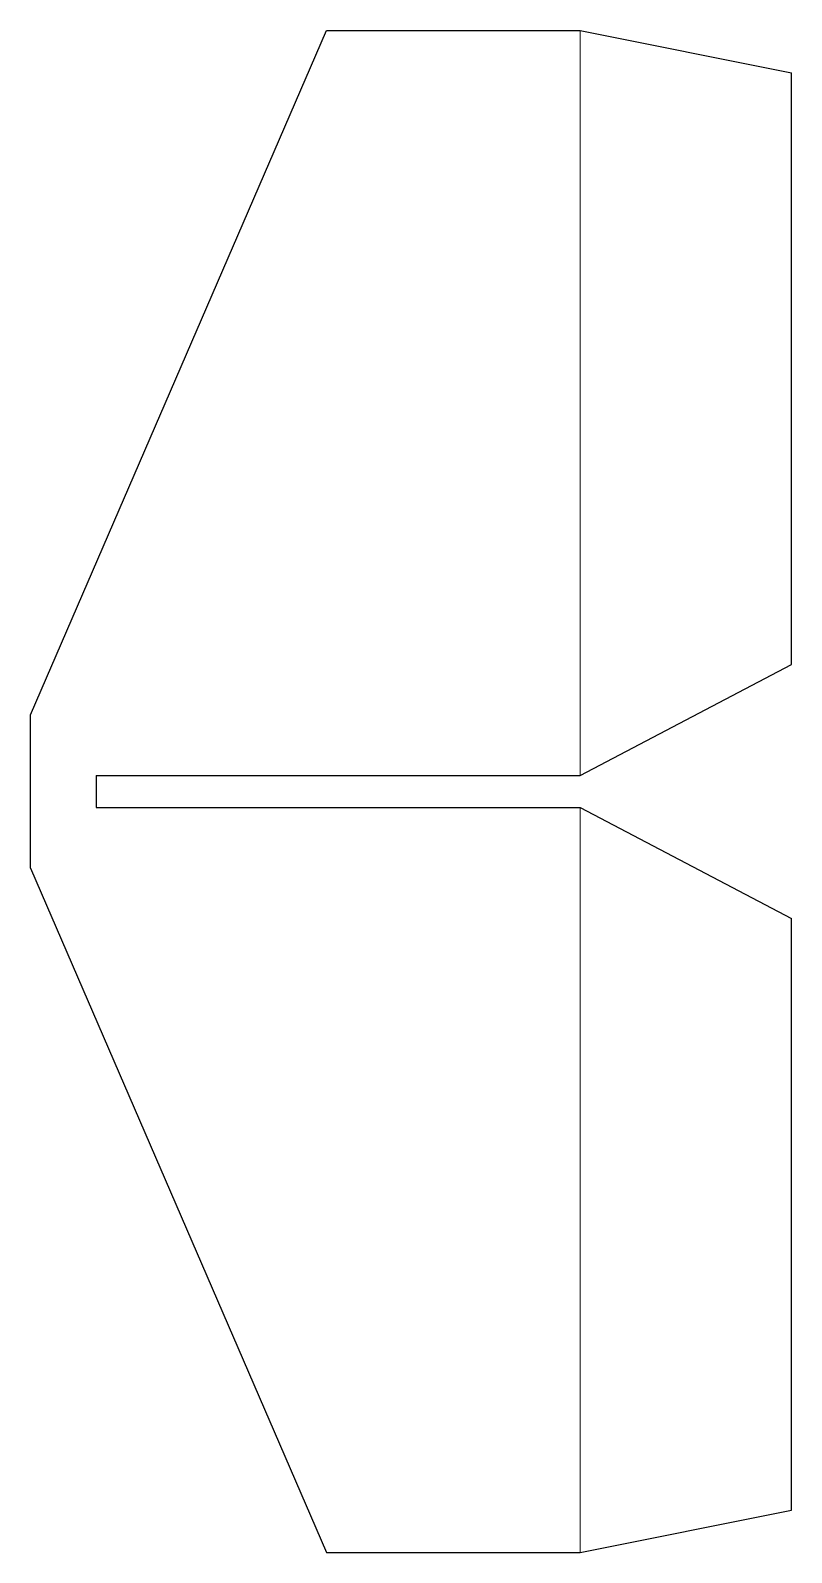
# Model space of a CAD drawing. Header units: inches. Extents: x 0.13 to 4.63, y 0.19 to 9.19.
import ezdxf

# ---------------------------------------------------------------- set-up
doc = ezdxf.new("R2010")
doc.units = ezdxf.units.IN
doc.header["$MEASUREMENT"] = 0
doc.linetypes.add('DASHED', pattern=[19.05, 12.7, -6.35])
doc.layers.add('crack line', color=6, linetype='DASHED', lineweight=13, true_color=0xff00ff)
doc.layers.add('outline', color=178, linetype='Continuous', lineweight=25, true_color=0x000000)

msp = doc.modelspace()

# ---------------------------------------------------------------- linework, layer by layer
at = {"layer": 'crack line'}
for p, q in [((3.3769, 4.88), (3.3769, 9.1925)), ((3.3769, 4.88), (3.3769, 4.7862)), ((3.3769, 4.5987), (3.3769, 4.505)), ((3.3769, 0.1925), (3.3769, 4.505))]:
    msp.add_line(p, q, dxfattribs=at)
at = {"layer": 'outline'}
for p, q in [((0.1269, 5.1464), (1.8769, 9.1925)), ((1.8769, 9.1925), (3.3769, 9.1925)), ((3.3769, 9.1925), (4.6269, 8.9425)), ((4.6269, 5.4425), (4.6269, 8.9425)), ((3.3769, 4.7862), (4.6269, 5.4425)), ((0.1269, 4.2386), (0.1269, 5.1464)), ((0.5148, 4.7862), (3.3769, 4.7862)), ((0.5148, 4.7862), (0.5148, 4.5987)), ((0.5148, 4.5987), (3.3769, 4.5987)), ((3.3769, 4.5987), (4.6269, 3.9425)), ((0.1269, 4.2386), (1.8769, 0.1925)), ((4.6269, 0.4425), (4.6269, 3.9425)), ((3.3769, 0.1925), (4.6269, 0.4425)), ((1.8769, 0.1925), (3.3769, 0.1925))]:
    msp.add_line(p, q, dxfattribs=at)

doc.saveas('drawing.dxf')
